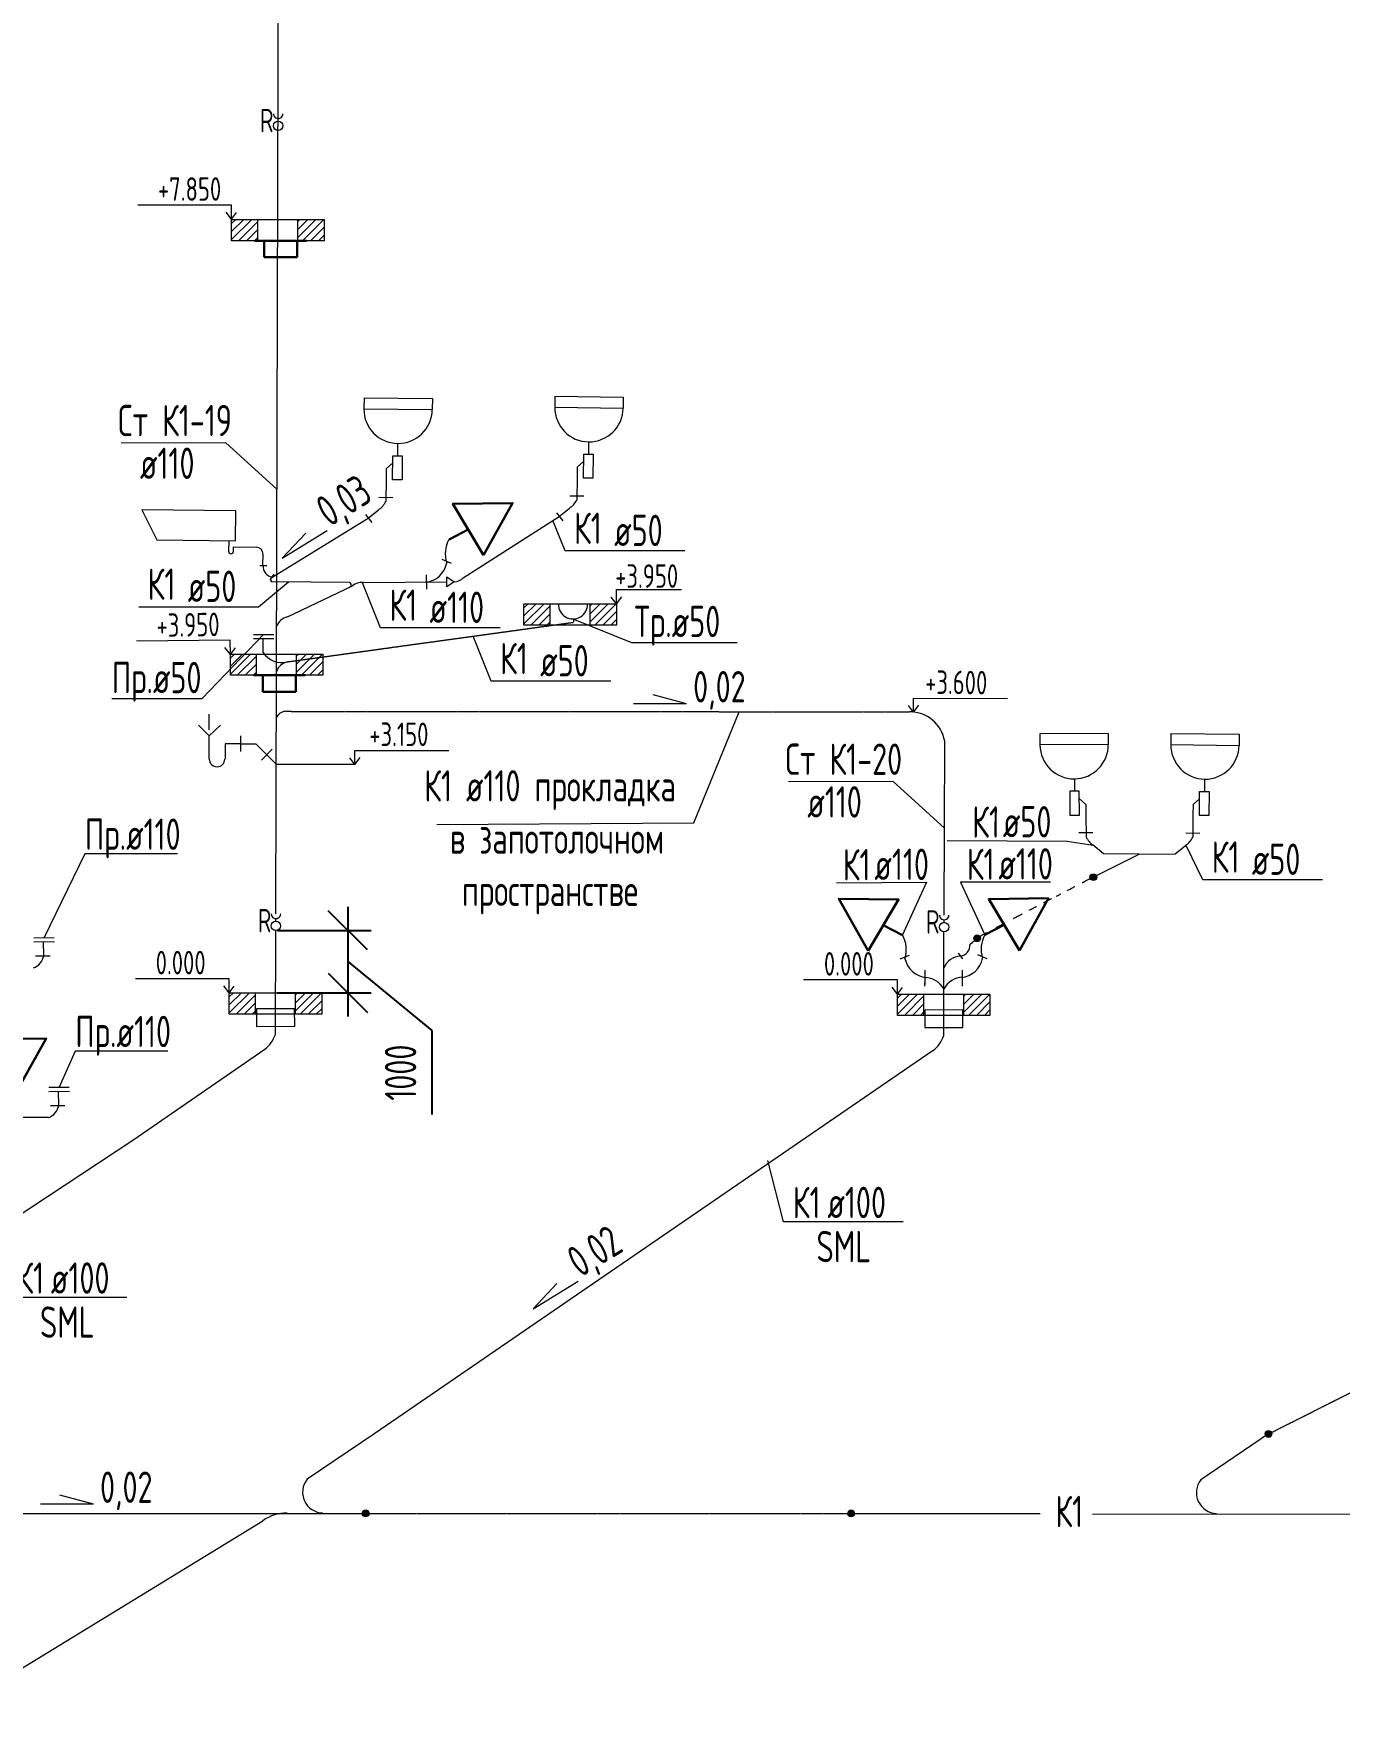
# Model space of a CAD drawing. Header units: millimetres. Extents: x -8689834 to 9419935, y -370377 to 166066.
# Drawn here: x -91842 to -83510, y -326075 to -315374 of the extents above; entities that cross this region are included whole.
import ezdxf

# ---------------------------------------------------------------- set-up
doc = ezdxf.new("R2010")
doc.units = ezdxf.units.MM
doc.header["$MEASUREMENT"] = 0
doc.linetypes.add('01_base$0$DASHED2', pattern=[0.375, 0.25, -0.125])
doc.layers.get('0').update_dxf_attribs({"color": 250, "lineweight": 9})
for name, color, linetype, lineweight in [('_ВК-Text К1', 7, 'Continuous', 30), ('_ВК-К1', 14, 'Continuous', 40), ('_ВК-К3', 30, 'Continuous', 40), ('_ВК-переход на SML', 3, 'Continuous', 30), ('_ВК-противопожарные муфты', 1, 'Continuous', 30), ('_Санпр', 7, 'Continuous', 30), ('_Сантехника', 7, 'Continuous', 30), ('ВК_канализация', 32, 'Continuous', 30), ('тх разм', 250, 'Continuous', 9)]:
    doc.layers.add(name, color=color, linetype=linetype, lineweight=lineweight)
doc.layers.add('PDF __ВК-К1', color=7, linetype='Continuous', true_color=0xb80000)
for name, color, linetype in [('PDF __К14', 3, 'Continuous'), ('PDF __Сантехника', 7, 'Continuous'), ('PDF _TEKSTBK', 7, 'Continuous')]:
    doc.layers.add(name, color=color, linetype=linetype)
doc.styles.add('ISOCPEUR', font='isocpeur.ttf', dxfattribs={"width": 0.7})
doc.styles.add('ГОСТ 2.304', font='isocpeur.ttf', dxfattribs={"width": 0.7})
doc.dimstyles.new('СПДС', dxfattribs={"dimscale": 100, "dimtxt": 2.5, "dimasz": 2.5, "dimexe": 1.5, "dimexo": 0, "dimgap": 1, "dimtad": 1, "dimdec": 0, "dimrnd": 1, "dimtxsty": 'ГОСТ 2.304', "dimblk": 'OBLIQUE', "dimcen": 2.5, "dimdle": 1.5, "dimadec": 0, "dimazin": 2, "dimtfac": 0.75, "dimtdec": 0, "dimtmove": 1, "dimatfit": 3, "dimfxl": 1, "dimtolj": 1, "dimarcsym": 1})

# ---------------------------------------------------------------- blocks, each defined once
blk = doc.blocks.new('Протв_муфта')
at = {"layer": '_ВК-противопожарные муфты', "ltscale": 200, "transparency": 33554687}
for p, q in [((-205635, 240869), (-206106, 240869)), ((-206021, 240719), (-206021, 240869)), ((-205721, 240869), (-205721, 240719)), ((-205721, 240719), (-206021, 240719))]:
    blk.add_line(p, q, dxfattribs=at)
blk = doc.blocks.new('Унитаз')
at = {"layer": '_Сантехника', "lineweight": 30}
blk.add_line((-161311, 33424), (-161137, 33336), dxfattribs=at)
blk.add_lwpolyline([(-161446, 33191), (-161714, 33657), (-161176, 33657)], close=True, dxfattribs=at)
blk = doc.blocks.new('_Oblique')
at = {"color": 0, "linetype": 'ByBlock', "lineweight": -2}
blk.add_line((-0.5, -0.5), (0.5, 0.5), dxfattribs=at)
blk = doc.blocks.new('*D1999')
at = {"layer": 'тх разм', "color": 0, "lineweight": -2, "ltscale": 100, "transparency": 16777216}
for p, q in [((-89837, -320947), (-89837, -321646)), ((-90286, -321097), (-89687, -321097)), ((-89837, -321296), (-89300, -321737)), ((-90288, -321496), (-89687, -321496)), ((-89300, -321737), (-89300, -322273))]:
    blk.add_line(p, q, dxfattribs=at)
at = {"layer": 'тх разм', "color": 0, "lineweight": -2, "ltscale": 100, "transparency": 16777216, "xscale": 250, "yscale": 250, "zscale": 250}
for p, rotation in [((-89837, -321097), 90), ((-89837, -321496), 270)]:
    blk.add_blockref('_Oblique', p, dxfattribs=dict(at, rotation=rotation))
at = {"layer": 'тх разм', "color": 0, "lineweight": 13, "ltscale": 100, "transparency": 16777216, "insert": (-89500, -322005), "char_height": 250, "attachment_point": 5, "rotation": 90, "style": 'ГОСТ 2.304'}
blk.add_mtext('\\A1;{\\H0.8x;1000}', dxfattribs=at)

msp = doc.modelspace()

# ---------------------------------------------------------------- hatches: boundary and pattern name
at = {"ltscale": 500, "transparency": 33554636}
h = msp.add_hatch(color=7, dxfattribs=at)
h.dxf.hatch_style = 1
h.paths.add_polyline_path([(-85101, -320753.3, 1), (-85058.7, -320762.2, 1)])
h = msp.add_hatch(color=7, dxfattribs=at)
h.dxf.hatch_style = 1
h.paths.add_polyline_path([(-85842.6, -321148, 1), (-85799.3, -321148, 1)])
h = msp.add_hatch(color=7, dxfattribs=at)
h.dxf.hatch_style = 1
h.paths.add_polyline_path([(-83983.4, -324306.2, 1), (-83941, -324315.2, 1)])
h = msp.add_hatch(color=7, dxfattribs=at)
h.dxf.hatch_style = 1
h.paths.add_polyline_path([(-89744, -324813.1, 1), (-89701.7, -324822.1, 1)])
h = msp.add_hatch(color=7, dxfattribs=at)
h.dxf.hatch_style = 1
h.paths.add_polyline_path([(-86646.5, -324813.1, 1), (-86604.2, -324822.1, 1)])
at = {"layer": '_ВК-К3', "lineweight": 13}
h = msp.add_hatch(dxfattribs=at)
h.set_pattern_fill('ANSI31', scale=11.388071, angle=180)
h.set_pattern_definition([(225, (-144156.91, -336928.83), (25.566948, -25.566948), [])])
h.paths.add_polyline_path([(-90578.1, -316696.5), (-90411.4, -316696.5), (-90411.4, -316560.9), (-90578.1, -316560.9)])
h.paths.add_polyline_path([(-90155.5, -316696.5), (-89988.2, -316696.5), (-89988.2, -316560.9), (-90155.5, -316560.9)])
h = msp.add_hatch(dxfattribs=at)
h.set_pattern_fill('ANSI31', scale=11.388071, angle=180)
h.set_pattern_definition([(225, (-142292.064, -339381.087), (25.566948, -25.566948), [])])
h.paths.add_polyline_path([(-88713.2, -319148.7), (-88546.5, -319148.7), (-88546.5, -319013.1), (-88713.2, -319013.1)])
h.paths.add_polyline_path([(-88290.7, -319148.7), (-88123.3, -319148.7), (-88123.3, -319013.1), (-88290.7, -319013.1)])
h = msp.add_hatch(dxfattribs=at)
h.set_pattern_fill('ANSI31', scale=11.388071, angle=180)
h.set_pattern_definition([(225, (-144165.117, -339701.958), (25.566948, -25.566948), [])])
h.paths.add_polyline_path([(-90586.3, -319469.6), (-90419.6, -319469.6), (-90419.6, -319334), (-90586.3, -319334)])
h.paths.add_polyline_path([(-90163.7, -319469.6), (-89996.4, -319469.6), (-89996.4, -319334), (-90163.7, -319334)])
h = msp.add_hatch(dxfattribs=at)
h.set_pattern_fill('ANSI31', scale=11.388071, angle=180)
h.set_pattern_definition([(225, (-144171.917, -341863.92), (25.566948, -25.566948), [])])
h.paths.add_polyline_path([(-90593.1, -321631.5), (-90426.4, -321631.5), (-90426.4, -321496), (-90593.1, -321496)])
h.paths.add_polyline_path([(-90170.5, -321631.5), (-90003.2, -321631.5), (-90003.2, -321496), (-90170.5, -321496)])
h = msp.add_hatch(dxfattribs=at)
h.set_pattern_fill('ANSI31', scale=11.388071, angle=180)
h.set_pattern_definition([(225, (-139908.164, -341871.736), (25.566948, -25.566948), [])])
h.paths.add_polyline_path([(-86329.3, -321639.4), (-86162.6, -321639.4), (-86162.6, -321503.8), (-86329.3, -321503.8)])
h.paths.add_polyline_path([(-85906.8, -321639.4), (-85739.4, -321639.4), (-85739.4, -321503.8), (-85906.8, -321503.8)])

# ---------------------------------------------------------------- linework, layer by layer
at = {"color": 244, "ltscale": 500, "true_color": 0x991b1e}
for points in [[(-90295.1, -320992), (-90274.5, -313257.9)], [(-89723.5, -318442.6), (-89683.4, -318493.9)], [(-89099.7, -318847.7), (-88488, -318457.2)], [(-90439.5, -319208.2), (-90308.6, -319208.7)], [(-90438.8, -319234.2), (-90307.8, -319234.7)], [(-90377, -319323.2), (-90376.6, -319234.4)], [(-86031.4, -320999.8), (-86028.4, -319890)], [(-90298.5, -321760.8), (-90296.7, -321098.7)], [(-86034.8, -321768.6), (-86032.9, -321106.5)], [(-92358.1, -326075.1), (-90378, -324864.7)]]:
    msp.add_lwpolyline(points, dxfattribs=at)
at = {"color": 7, "ltscale": 500}
for points in [[(-90578.5, -316559.4), (-90578.5, -316468.9), (-91177.4, -316469.1)], [(-90578.5, -316559.4), (-90613.2, -316514.4)], [(-90578.5, -316559.4), (-90546.4, -316516.8)], [(-91282.1, -317986.2), (-90616.5, -317984.5), (-90287.9, -318283.7)], [(-90586.3, -319336.6), (-90587.1, -319246.1), (-91186, -319251.4)], [(-90585, -319336.6), (-90620.4, -319292)], [(-90585, -319336.6), (-90553.6, -319293.4)], [(-86226.8, -319705.1), (-86226.4, -319614.6), (-85627.5, -319617.4)], [(-89269.6, -320421.8), (-87629.5, -320410.2), (-87340.2, -319701.8)], [(-86228.1, -319705.1), (-86259.7, -319662.1)], [(-86228.1, -319705.1), (-86192.9, -319660.4)], [(-89791.9, -320039), (-89791.9, -319948.5), (-89193, -319948.7)], [(-89791.9, -320039), (-89824, -319996.4)], [(-89791.9, -320039), (-89757.2, -319994)], [(-87024.1, -320147.4), (-86358.5, -320145.6), (-86029.9, -320444.9)], [(-90593.1, -321496), (-90593.1, -321405.5), (-91192, -321405.6)], [(-86329.3, -321503.8), (-86329.3, -321413.3), (-86928.3, -321413.4)], [(-90593.1, -321496), (-90627.8, -321450.9)], [(-90593.1, -321496), (-90561, -321453.3)], [(-86329.3, -321503.8), (-86364.1, -321458.7)], [(-86329.3, -321503.8), (-86297.3, -321461.1)]]:
    msp.add_lwpolyline(points, dxfattribs=at)
at = {"color": 244, "ltscale": 500, "true_color": 0x991b1e, "elevation": 0}
for points in [[(-88505.2, -318432.5), (-88465.1, -318483.8)], [(-90324.9, -318846.8), (-89706.3, -318467.3)], [(-89827, -318877.4), (-90318.7, -318873.2)], [(-89739.6, -318876.8), (-89204.5, -318873.3)], [(-89157.6, -318873), (-89155.3, -318873)], [(-90222.1, -319096.5), (-89806.5, -318898)], [(-85060.5, -320748), (-84786.6, -320610.4), (-84557.7, -320609.6)], [(-84786.6, -320610.4), (-85015.4, -320608.5)], [(-91840.6, -321143.8), (-91709.6, -321143)], [(-91839.6, -321169.8), (-91708.6, -321169)], [(-91776.9, -321258.1), (-91777.4, -321169.4)], [(-91829.1, -321259.5), (-91736.9, -321259.3)], [(-91744.9, -322098.8), (-91613.9, -322097.9)], [(-91743.9, -322124.8), (-91613, -322123.9)], [(-91681.2, -322213.1), (-91681.7, -322124.4)], [(-91733.4, -322214.5), (-91641.3, -322214.3)]]:
    msp.add_lwpolyline(points, dxfattribs=at)
at = {"color": 7, "ltscale": 500, "elevation": 0}
for points in [[(-87685.8, -318676.4), (-88450, -318676.4), (-88527.8, -318482.6)], [(-88863.8, -319167), (-89628, -319167), (-89743.7, -318878.9)], [(-88123.3, -319013.1), (-88155.4, -318970.5)], [(-88123.3, -319013.1), (-88123.3, -318922.6), (-87707.3, -318922.7)], [(-88123.3, -319013.1), (-88088.6, -318968.1)], [(-88158, -319508), (-88922.1, -319508), (-89037.8, -319219.9)], [(-86011.9, -320523.7), (-85247.8, -320527.3), (-85080.6, -320553.9)], [(-83617.3, -320774.6), (-84381.4, -320774.6), (-84487.5, -320556.2)], [(-86717.9, -320793.1), (-86144.1, -320790.5), (-86297.1, -321126.6)], [(-85353.2, -320790.1), (-85927, -320790.1), (-85772.5, -321125.4)], [(-86292.5, -322958), (-87056.6, -322958), (-87157, -322565.5)], [(-91246.8, -323440.4), (-92010.9, -323440.4), (-92111.3, -323047.8)]]:
    msp.add_lwpolyline(points, dxfattribs=at)
at = {"color": 18, "ltscale": 500, "true_color": 0x000000, "elevation": 0}
msp.add_lwpolyline([(-91170.7, -319033.2), (-90406.5, -319033.2), (-90215.3, -318874.1)], dxfattribs=at)
at = {"color": 244, "linetype": '01_base$0$DASHED2', "ltscale": 0.6, "true_color": 0x991b1e, "elevation": 0}
msp.add_lwpolyline([(-90222.9, -319383.6), (-88395.8, -319131.3), (-88395.8, -319131.3), (-88395.8, -319131.3)], dxfattribs=at)
at = {"color": 18, "ltscale": 100, "true_color": 0x000000, "elevation": 0}
for points in [[(-88400.4, -319110.3), (-88026.7, -319259.8), (-87353.4, -319259.8)], [(-90923.1, -320609.1), (-91514.5, -320609.1), (-91775.1, -321143.4)]]:
    msp.add_lwpolyline(points, dxfattribs=at)
at = {"color": 18, "ltscale": 100, "true_color": 0x000000}
for points in [[(-91343.1, -319617.7), (-90767, -319617.7), (-90374, -319208.5)], [(-89791.9, -320039), (-90291.4, -320038.9)], [(-90984.5, -321867.9), (-91575.8, -321867.9), (-91679.4, -322098.4)]]:
    msp.add_lwpolyline(points, dxfattribs=at)
at = {"color": 244, "linetype": '01_base$0$DASHED2', "true_color": 0x991b1e}
msp.add_lwpolyline([(-90230.2, -319699.5), (-86252.3, -319702.6)], dxfattribs=at)
at = {"color": 18, "linetype": '01_base$0$DASHED2', "true_color": 0x000000}
for points in [[(-83962.2, -324310.7), (-80317.7, -322472.4)], [(-89722.8, -324817.6), (-86625.3, -324817.6)]]:
    msp.add_lwpolyline(points, dxfattribs=at)
at = {"color": 7, "ltscale": 500}
for centre in [(-85079.8, -320757.7, 0), (-85820.9, -321148, 0), (-83962.2, -324310.7), (-89722.8, -324817.6), (-86625.3, -324817.6)]:
    msp.add_circle(centre, 21.6, dxfattribs=at)
at = {"color": 244, "ltscale": 500, "true_color": 0x991b1e}
for centre, radius, start, end in [((-90314, -318858.2, 0), 15.8, 133.84949, 252.82608), ((-89831, -318892.5), 15.7, 287.89469, 75.32587), ((-89746.4, -318971.8, 0), 95.2, 85.94876, 129.22065), ((-89160.1, -318788.7), 84.4, 273.21479, 315.64934), ((-90203.1, -319186.1), 91.6, 101.97428, 161.54253), ((-90258.3, -319247.1), 141, 212.65717, 284.53041), ((-90203.9, -319473.2), 91.6, 101.97428, 161.54253), ((-90228.3, -319772.1), 72.7, 88.33874, 150.72515), ((-86251.1, -319928.7), 226.1, 9.87473, 90.28164), ((-85920.1, -321384.4), 123, 93.14444, 157.31688), ((-86160.3, -321542.9), 145.9, 30.05079, 87.28897), ((-85907.4, -321542.4), 145.9, 92.96659, 150.20477), ((-90487.5, -321698.7), 198.9, 307.57311, 341.82227), ((-86223.8, -321706.5), 198.9, 307.57311, 341.82227), ((-89992.6, -324682.5), 132.6, 141.59369, 268.12979), ((-84290.1, -324685.1), 132.6, 141.59369, 268.12979), ((-90230.1, -325062.5), 247, 88.49285, 126.79731)]:
    msp.add_arc(centre, radius, start, end, dxfattribs=at)
at = {"layer": '_ВК-Text К1', "color": 7, "lineweight": 13, "ltscale": 100}
for p, q in [((-90254.6, -318723, 0), (-89967.5, -318545.5, 0)), ((-90254.6, -318723, 0), (-90103.6, -318561.8, 0)), ((-87675.9, -319651.1), (-87889.1, -319593.8)), ((-87675.9, -319651.1), (-88013.4, -319651.6)), ((-88653.2, -323512.1), (-88366.1, -323334.7)), ((-88653.2, -323512.1), (-88502.2, -323351)), ((-91460.3, -324759.2), (-91797.8, -324759.6)), ((-91460.3, -324759.2), (-91673.5, -324701.8))]:
    msp.add_line(p, q, dxfattribs=at)
at = {"layer": '_ВК-К1', "lineweight": 13}
for p, q in [((-89592.7, -318215.4, 0), (-89594.5, -318359.6, 0)), ((-88374.4, -318205.3, 0), (-88376.2, -318349.5, 0)), ((-89706.3, -318467.3, 0), (-89640.9, -318413, 0)), ((-88488, -318457.2), (-88422.6, -318402.9, 0)), ((-90378.1, -318767.6, 0), (-90377.3, -318696.6, 0)), ((-85127.8, -320356.1, 0), (-85126.7, -320500.3, 0)), ((-84444.2, -320357.7, 0), (-84445.9, -320501.9, 0)), ((-85015.4, -320608.5, 0), (-85080.6, -320553.9, 0)), ((-84557.7, -320609.6, 0), (-84492.3, -320555.3, 0)), ((-85866.8, -321186.1, 0), (-85837.6, -321161.8, 0))]:
    msp.add_line(p, q, dxfattribs=at)
at = {"layer": '_ВК-К1', "color": 18, "linetype": '01_base$0$DASHED2', "lineweight": 13, "true_color": 0x000000}
for p, q in [((-85150.9, -320792.7), (-85099.9, -320765.9, 0)), ((-85396.9, -320919.9, 0), (-85345.8, -320893, 0)), ((-85316.6, -320879.9, 0), (-85288.1, -320864.9, 0)), ((-85244.2, -320841.8, 0), (-85197.1, -320817, 0)), ((-85591, -321022, 0), (-85534.1, -320992, 0)), ((-85490.2, -320968.9, 0), (-85443.1, -320944.2, 0)), ((-85804.3, -321134.2, 0), (-85761.5, -321111.6, 0)), ((-85701.1, -321079.9, 0), (-85644.3, -321050))]:
    msp.add_line(p, q, dxfattribs=at)
at = {"layer": '_ВК-К1', "lineweight": 13, "transparency": 33554687, "elevation": 0, "flags": 128}
for points in [[(-89638.6, -318333.5), (-89549.7, -318334.6)], [(-88420.3, -318323.4), (-88331.4, -318324.5)], [(-89175.6, -318755.6), (-89234.6, -318731.6)], [(-89333, -318919.7), (-89334.3, -318828.7)], [(-85082.5, -320474.4), (-85171.4, -320475.1)], [(-84490.1, -320475.8), (-84401.2, -320476.9)], [(-86312.1, -321279.3), (-86253.2, -321255.1)], [(-85756.9, -321278), (-85815.9, -321254.1)], [(-86154, -321453.3), (-86153.5, -321407.8)], [(-86153.9, -321442.7), (-86153, -321351.7)], [(-85914.3, -321442.1), (-85915.6, -321351.1)], [(-85914.2, -321452.8), (-85914.8, -321407.3)]]:
    msp.add_lwpolyline(points, dxfattribs=at)
at = {"layer": '_ВК-К1', "lineweight": 13, "elevation": 0, "flags": 128}
for points in [[(-90399, -318768.4), (-90354.4, -318769.9)], [(-90331.2, -318860.4), (-90305.6, -318823.9)], [(-85913.6, -321278.9), (-85939.2, -321242.4)]]:
    msp.add_lwpolyline(points, dxfattribs=at)
at = {"layer": '_ВК-К1', "lineweight": 13, "ltscale": 100}
for centre, radius, start, end in [((-89710.2, -318306, 0), 127.5, 302.90836, 335.11571), ((-88491.9, -318295.8, 0), 127.5, 302.90836, 335.11571), ((-89023.8, -318694.9, 0), 191, 151.21508, 197.63963), ((-90306.1, -318771.9, 0), 72.2, 176.58231, 260.50667), ((-89354.2, -318724.5, 0), 151, 275.21563, 349.22792), ((-85010.8, -320447.2, 0), 127.5, 204.61731, 236.82466), ((-84561.6, -320448.2, 0), 127.5, 302.90836, 335.11571), ((-86464.1, -321219.3, 0), 191, 342.61593, 29.04049), ((-85605.1, -321217.4, 0), 191, 151.21508, 197.63963), ((-85938.9, -321190.5, 0), 72.2, 279.59816, 3.52252), ((-91876.7, -321242.2, 0), 101.1, 290.09641, 350.94002), ((-86133.6, -321247.5, 0), 151, 191.02764, 265.03994), ((-85935.5, -321247, 0), 151, 275.21563, 349.22792), ((-91781, -322197.2, 0), 101.1, 290.09641, 350.94002)]:
    msp.add_arc(centre, radius, start, end, dxfattribs=at)
at = {"layer": '_ВК-К1', "lineweight": 13}
msp.add_arc((-90421.4, -318696.1, 0), 44.1, 359.32312, 89.32312, dxfattribs=at)
at = {"layer": '_ВК-К3', "color": 7, "lineweight": 13}
for p, q in [((-90410.7, -316696.5), (-90410.7, -316560.9)), ((-90155.9, -316696), (-90155.5, -316560.4)), ((-88545.5, -319148.2, 0), (-88545.9, -319012.7, 0)), ((-88290.8, -319148.7, 0), (-88290.8, -319013.1, 0)), ((-90418.9, -319469.6), (-90418.9, -319334)), ((-90164.1, -319469.1), (-90163.7, -319333.5)), ((-90425.7, -321631.5), (-90425.7, -321496)), ((-90170.9, -321631.1), (-90170.5, -321495.5)), ((-86162, -321639.4), (-86162, -321503.8)), ((-85907.2, -321638.9), (-85906.8, -321503.3))]:
    msp.add_line(p, q, dxfattribs=at)
for points in [[(-89988.2, -316696.5), (-90578.1, -316696.5), (-90578.1, -316560.9), (-89988.2, -316560.9)], [(-89996.4, -319469.6), (-90586.3, -319469.6), (-90586.3, -319334), (-89996.4, -319334)], [(-90003.2, -321631.5), (-90593.1, -321631.5), (-90593.1, -321496), (-90003.2, -321496)], [(-85739.4, -321639.4), (-86329.3, -321639.4), (-86329.3, -321503.8), (-85739.4, -321503.8)]]:
    msp.add_lwpolyline(points, close=True, dxfattribs=at)
at = {"layer": '_ВК-К3', "color": 7, "lineweight": 13, "elevation": 0}
msp.add_lwpolyline([(-88123.3, -319148.7), (-88713.2, -319148.7), (-88713.2, -319013.1), (-88123.3, -319013.1)], close=True, dxfattribs=at)
at = {"layer": '_ВК-переход на SML', "lineweight": 13}
for points in [[(-90176.1, -321597.2), (-90419.7, -321598.3), (-90419.2, -321709.7), (-90175.6, -321708.5)], [(-85912.3, -321605), (-86156, -321606.2), (-86155.5, -321717.5), (-85911.8, -321716.3)]]:
    msp.add_lwpolyline(points, close=True, dxfattribs=at)
at = {"layer": '_Санпр', "lineweight": 13}
for p, q in [((-89733.3, -317698.7, 0), (-89734.2, -317769.3, 0)), ((-89733.3, -317698.7, 0), (-89297.1, -317704, 0)), ((-89297.1, -317704, 0), (-89297.9, -317774.5, 0)), ((-88515, -317688.6, 0), (-88515.9, -317759.1, 0)), ((-88515, -317688.6, 0), (-88078.8, -317693.8, 0)), ((-88078.8, -317693.8, 0), (-88079.6, -317764.4, 0)), ((-89734.2, -317769.3, 0), (-89297.9, -317774.5, 0)), ((-88515.9, -317759.1, 0), (-88079.6, -317764.4, 0)), ((-89518.7, -317990, 0), (-89519.6, -318069.1, 0)), ((-88300.4, -317979.9, 0), (-88301.3, -318059, 0)), ((-89550.7, -318116.4, 0), (-89592, -318152.7, 0)), ((-88332.4, -318106.2, 0), (-88373.7, -318142.5, 0)), ((-89592, -318152.7, 0), (-89592.7, -318215.4, 0)), ((-88373.7, -318142.5, 0), (-88374.4, -318205.3, 0)), ((-84984.8, -319840.1, 0), (-85421.1, -319843.3, 0)), ((-85421.1, -319843.3, 0), (-85420.5, -319913.8, 0)), ((-84984.8, -319840.1, 0), (-84984.3, -319910.6, 0)), ((-84584.8, -319841, 0), (-84585.6, -319911.5, 0)), ((-84584.8, -319841, 0), (-84148.5, -319846.2, 0)), ((-84984.3, -319910.6, 0), (-85420.5, -319913.8, 0)), ((-84585.6, -319911.5, 0), (-84149.4, -319916.8, 0)), ((-84148.5, -319846.2, 0), (-84149.4, -319916.8, 0)), ((-85200.8, -320130.3, 0), (-85200.2, -320209.4, 0)), ((-84370.1, -320132.3, 0), (-84371.1, -320211.4, 0)), ((-85169.4, -320256.8, 0), (-85128.3, -320293.4, 0)), ((-84402.1, -320258.6, 0), (-84443.4, -320295, 0)), ((-85128.3, -320293.4, 0), (-85127.8, -320356.1, 0)), ((-84443.4, -320295, 0), (-84444.2, -320357.7, 0))]:
    msp.add_line(p, q, dxfattribs=at)
at = {"layer": '_Санпр', "lineweight": 13, "elevation": 0}
for points in [[(-89550.1, -318068.7), (-89489.1, -318069.4), (-89491, -318222), (-89552, -318221.3)], [(-88331.8, -318058.6), (-88270.8, -318059.3), (-88272.6, -318211.9), (-88333.6, -318211.1)], [(-85169.7, -320209.2), (-85230.7, -320209.7), (-85229.6, -320362.2), (-85168.6, -320361.8)], [(-84401.6, -320211), (-84340.6, -320211.7), (-84342.4, -320364.3), (-84403.4, -320363.6)]]:
    msp.add_lwpolyline(points, close=True, dxfattribs=at)
at = {"layer": '_Санпр', "lineweight": 13}
for centre, start, end in [((-89516.1, -317771.9, 0), 179.31326, 359.31326), ((-88297.8, -317761.8, 0), 179.31326, 359.31326), ((-85202.4, -319912.2, 0), 180.41976, 0.41976), ((-84367.5, -319914.2, 0), 179.31326, 359.31326)]:
    msp.add_arc(centre, 218.1, start, end, dxfattribs=at)
at = {"layer": '_Сантехника', "lineweight": 13, "elevation": 0}
msp.add_lwpolyline([(-90550.9, -318419.8), (-91150.3, -318412.8), (-91055.9, -318605.8), (-90553.2, -318611.7)], close=True, dxfattribs=at)
msp.add_lwpolyline([(-90596.8, -318611.2), (-90597.6, -318678.3, 1), (-90566.7, -318678.7), (-90566.3, -318650.3), (-90419.4, -318652)], format="xyb", dxfattribs=at)
at = {"layer": '_Сантехника', "lineweight": 13}
msp.add_arc((-88400.4, -319017.3, 0), 93, 177.43263, 2.56737, dxfattribs=at)
at = {"layer": 'PDF __ВК-К1', "lineweight": 13}
for points in [[(-90521.6, -319907.1), (-90619.9, -319907.1)], [(-90521.6, -319856.9), (-90521.6, -319955.2)], [(-90521.6, -319907.1), (-90423.2, -319907.1), (-90291.4, -320038.9)], [(-90318.6, -319940.6), (-90387.6, -320011.7)]]:
    msp.add_lwpolyline(points, dxfattribs=at)
at = {"layer": 'PDF __К14', "lineweight": 13}
msp.add_lwpolyline([(-90720.4, -319817.1), (-90720.4, -319716.6)], dxfattribs=at)
at = {"layer": 'PDF __Сантехника', "color": 18, "lineweight": 13, "true_color": 0x000000, "elevation": 0}
msp.add_lwpolyline([(-88395.8, -319110.2), (-88395.8, -319131.3)], dxfattribs=at)
at = {"layer": 'PDF _TEKSTBK', "lineweight": 13}
for points in [[(-90720.4, -319856.9), (-90789.5, -319787.8)], [(-90720.4, -320005.5), (-90720.4, -319856.9), (-90649.2, -319787.8)], [(-90619.9, -319907.1), (-90619.9, -320005.5)]]:
    msp.add_lwpolyline(points, dxfattribs=at)
msp.add_arc((-90671.2, -320004.4), 49.2, 180.00001, 359.99999, dxfattribs=at)
at = {"layer": 'ВК_канализация', "color": 244, "lineweight": 13, "ltscale": 500, "true_color": 0x991b1e}
for points in [[(-90281.6, -315933.3), (-90281.5, -315916.5)], [(-90295.4, -321038.7), (-90295.3, -321022)], [(-86031.6, -321046.5), (-86031.5, -321029.8)], [(-90366.2, -321856.4), (-91207.6, -322437.2)], [(-86102.5, -321864.2), (-89664.7, -324308.1)], [(-91207.6, -322437.2), (-94490.4, -324602.8), (-94490.4, -324602.8)], [(-89664.7, -324308.1), (-90096.5, -324600.1), (-90096.5, -324600.1)], [(-83962.2, -324310.7), (-84393.9, -324602.8), (-84393.9, -324602.8)], [(-94152.9, -324817.6), (-89722.8, -324817.6)], [(-86625.3, -324817.6), (-85418.2, -324817.6)], [(-85085.6, -324821.8), (-78583.1, -324817.6)]]:
    msp.add_lwpolyline(points, dxfattribs=at)
at = {"layer": 'ВК_канализация', "color": 18, "lineweight": 13, "ltscale": 500, "true_color": 0x000000, "elevation": 0}
msp.add_lwpolyline([(-89204.5, -318904.8), (-89204.5, -318841.8), (-89157.1, -318873.3), (-89204.5, -318904.8)], dxfattribs=at)
at = {"layer": 'ВК_канализация', "color": 244, "lineweight": 13, "ltscale": 500, "true_color": 0x991b1e, "elevation": 0}
msp.add_lwpolyline([(-91746.3, -322292.1), (-92308.5, -322291.2)], dxfattribs=at)
at = {"layer": 'ВК_канализация', "color": 244, "lineweight": 13, "ltscale": 500, "true_color": 0x991b1e}
for centre in [(-90281.7, -315963.3), (-90295.5, -321068.7), (-86031.8, -321076.5)]:
    msp.add_circle(centre, 30, dxfattribs=at)
for centre in [(-90281.3, -315886.5), (-90295.1, -320992), (-86031.4, -320999.8)]:
    msp.add_arc(centre, 30, 179.67036, 359.67036, dxfattribs=at)

# ---------------------------------------------------------------- block references
at = {"layer": '_ВК-К1', "lineweight": 13, "xscale": 0.7, "yscale": 0.7, "zscale": 0.7}
for p in [(53844.1, -485304.9), (53835.9, -488078)]:
    msp.add_blockref('Протв_муфта', p, dxfattribs=at)
at = {"layer": '_Сантехника', "lineweight": 13}
for p, xscale, yscale, zscale, rotation in [((-202979.2, -343755.1, 0), -0.7082066135345116, 0.7082066135345115, 0.7082066135345115, 0.7759143565440407), ((27601.9, -345771, 0), 0.7082066135345118, 0.7082066135345118, 0.7082066135345118, 359.47965045849), ((-199560.4, -346277.6, 0), -0.7082066135345116, 0.7082066135345115, 0.7082066135345115, 0.7759143565440407), ((-205954, -347172.2, 0), -0.7082066135345116, 0.7082066135345115, 0.7082066135345115, 0.7759143565440407)]:
    msp.add_blockref('Унитаз', p, dxfattribs=dict(at, xscale=xscale, yscale=yscale, zscale=zscale, rotation=rotation))

# ---------------------------------------------------------------- texts
at = {"layer": 'ВК_канализация', "color": 7, "ltscale": 100, "char_height": 150, "width": 7500, "attachment_point": 4, "rotation": 0.04194, "style": 'ISOCPEUR'}
for insert in [(-90397.5, -315929.7), (-90411.3, -321035.1), (-86147.6, -321042.9)]:
    msp.add_mtext('\\pxi-1,l1,t1,5;R', dxfattribs=dict(at, insert=insert))
at = {"layer": 'ВК_канализация', "color": 18, "ltscale": 100, "true_color": 0x000000, "style": 'ISOCPEUR'}
for s, insert, char_height, width, attachment_point, rotation in [('+7.850', (-91048.3, -316367), 150, 7500, 4, 0.09847), ('0,03', (-89995.3, -318461.8, 0), 200, 5891.51, 4, 31.69525), ('\\pxi-1,l1,t1,5;+3.950', (-87728.8, -318836.3, 0), 150, 7500, 6, 359.95806), ('\\pxi-1,l1,t1,5;+3.950', (-91057.4, -319150.5), 150, 7500, 4, 0.87658), ('\\pxi-1,l1,t1,5;+3.600', (-85756.5, -319517.1), 150, 7500, 6, 359.35803), ('\\pxi-1,l1,t1,5;+3.150', (-89322.3, -319846.2), 150, 7500, 6, 359.94981), ('К1', (-85675.9, -320406.2, 0), 200, 5891.51, 6, 359.73302), ('\\pxi-1,l1,t1,5;ø50', (-85347.4, -320404.6, 0), 200, 7500, 6, 359.73302), ('\\pxi-1,l1,t1,5;0.000', (-91062.7, -321303.1), 150, 7500, 4, 0.04194), ('\\pxi-1,l1,t1,5;0.000', (-86799, -321310.9), 150, 7500, 4, 0.04194), ('0,02', (-88393.8, -323251), 200, 5891.51, 4, 31.69525)]:
    msp.add_mtext(s, dxfattribs=dict(at, insert=insert, char_height=char_height, width=width, attachment_point=attachment_point, rotation=rotation))
at = {"layer": 'ВК_канализация', "color": 18, "ltscale": 100, "true_color": 0x000000, "char_height": 200, "attachment_point": 4, "style": 'ISOCPEUR'}
for s, insert, width in [('Ст К1-19', (-91303.1, -317844.1), 5891.51), ('\\pxi-1,l1,t1,5;ø110', (-91162.9, -318116.6), 7500), ('К1', (-88393.6, -318531.3, 0), 5891.51), ('\\pxi-1,l1,t1,5;ø50', (-88137.2, -318545.1, 0), 7500), ('К1', (-91114.3, -318888.1, 0), 5891.51), ('\\pxi-1,l1,t1,5;ø50', (-90857.9, -318901.9, 0), 7500), ('К1', (-89571.6, -319021.8, 0), 5891.51), ('\\pxi-1,l1,t1,5;ø110', (-89315.2, -319035.7, 0), 7500), ('\\pxi-1,l1,t1,5;Тр.ø50', (-88008.2, -319153.1, 0), 5891.51), ('К1', (-88865.7, -319362.8, 0), 5891.51), ('\\pxi-1,l1,t1,5;ø50', (-88609.3, -319376.7, 0), 7500), ('\\pxi-1,l1,t1,5;Пр.ø50', (-91343.1, -319511.2), 5891.51), ('0,02', (-87633.5, -319565.8), 5891.51), ('Ст К1-20', (-87045.1, -320005.3), 5891.51), ('\\pxi-1,l1,qc,t1,5;К1 ø110 прокладка\\P\\pi0,l0,tz; в запотолочном \\Pпространстве', (-89363.8, -320535.4), 1634.997), ('\\pxi-1,l1,t1,5;ø110', (-86904.9, -320277.7), 7500), ('\\pxi-1,l1,t1,5;Пр.ø110', (-91514.5, -320510.7, 0), 5891.51), ('К1', (-86678.8, -320678.5, 0), 5891.51), ('\\pxi-1,l1,t1,5;ø110', (-86476.7, -320675.8, 0), 7500), ('К1', (-85887.8, -320675.5, 0), 5891.51), ('\\pxi-1,l1,t1,5;ø110', (-85685.8, -320672.8, 0), 7500), ('К1', (-84325, -320629.4, 0), 5891.51), ('\\pxi-1,l1,t1,5;ø50', (-84068.6, -320643.3, 0), 7500), ('\\pxi-1,l1,t1,5;Пр.ø110', (-91575.8, -321769.5), 5891.51), ('К1', (-86998, -322833.7, 0), 5891.51), ('\\pxi-1,l1,t1,5;ø100', (-86776.8, -322833.4, 0), 7500), ('SML', (-86846.5, -323114.8), 5891.51), ('К1', (-91952.3, -323316, 0), 5891.51), ('\\pxi-1,l1,t1,5;ø100', (-91731.1, -323315.7, 0), 7500), ('SML', (-91800.8, -323597.1), 5891.51), ('0,02', (-91417.8, -324673.8), 5891.51), ('К1', (-85322.3, -324805.7), 5891.51)]:
    msp.add_mtext(s, dxfattribs=dict(at, insert=insert, width=width))

# ---------------------------------------------------------------- dimensions: what is measured, and where the dimension line sits
at = {"layer": 'тх разм', "color": 7, "lineweight": 13, "ltscale": 100}
dim = msp.add_linear_dim(base=(-89837.2, -321495.8), p1=(-90285.9, -321097.1), p2=(-90287.8, -321495.8), angle=90, text='{\\H0.8x;1000}', dimstyle='СПДС', dxfattribs=at)
dim.commit()
dim.dimension.update_dxf_attribs({"geometry": '*D1999', "text_midpoint": (-89300.2, -321836.9), "dimtype": 160})

doc.saveas('drawing.dxf')
